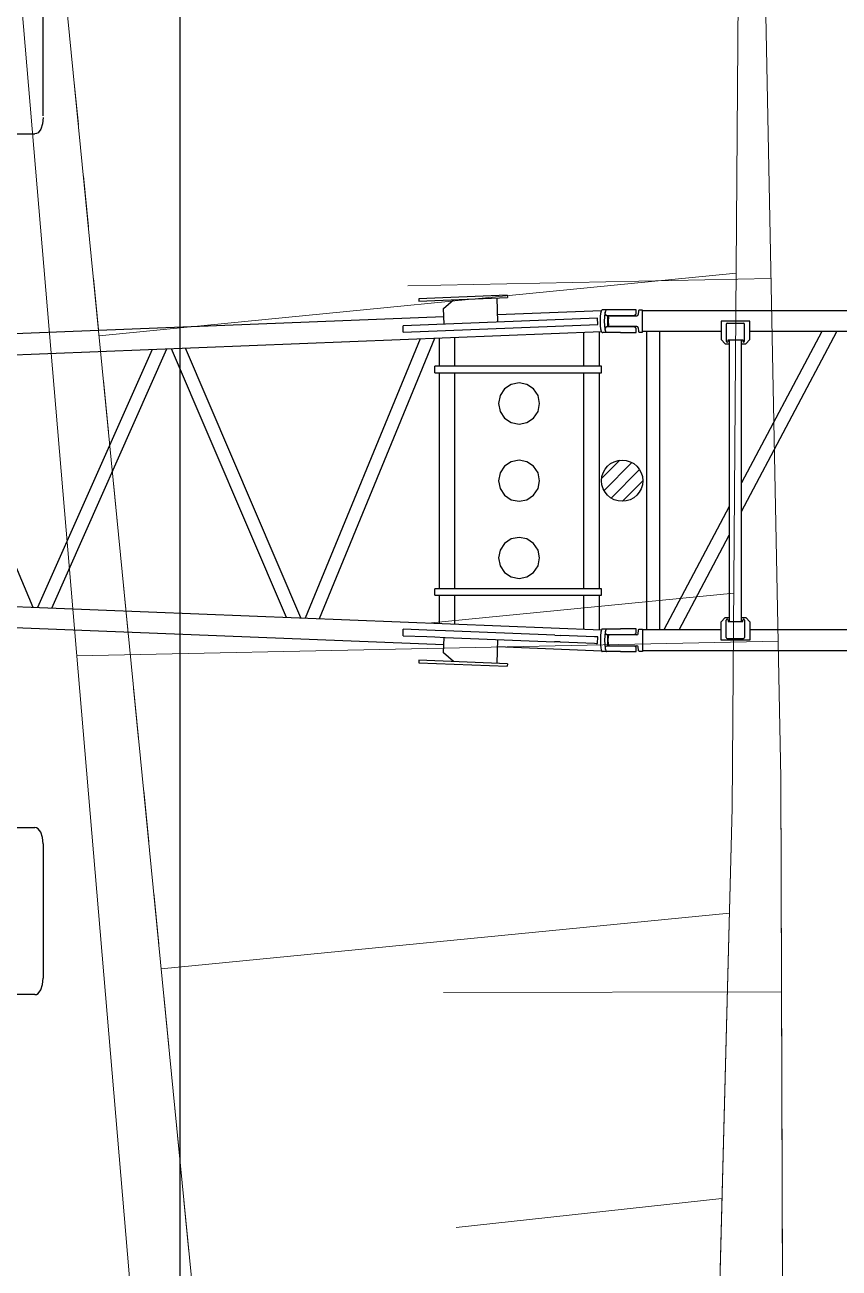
# Model space of a CAD drawing. Header units: millimetres. Extents: x -2078669 to -1085629, y -5987148 to 310365.
# Drawn here: x -1709304 to -1705350, y -2650405 to -2644367 of the extents above; entities that cross this region are included whole.
import ezdxf

# ---------------------------------------------------------------- set-up
doc = ezdxf.new("R2010")
doc.units = ezdxf.units.MM
doc.header["$LTSCALE"] = 500
doc.linetypes.add('561019', pattern=[1, 0.5, -0.5])
doc.layers.get('Defpoints').update_dxf_attribs({"color": 153})
for name, color, linetype, lineweight in [('D-BGD', 7, 'Continuous', 13), ('D-BYP-STR8', 5, 'Continuous', 25), ('D-BYP-STRB', 5, 'Continuous', 25)]:
    doc.layers.add(name, color=color, linetype=linetype, lineweight=lineweight)

# ---------------------------------------------------------------- blocks, each defined once
blk = doc.blocks.new('河川平面')
at = {"layer": 'D-BGD', "linetype": 'Continuous'}
for p, q in [((1605115.3, -2790073.1), (1602021.8, -2790376.6)), ((1605284.5, -2790097.8), (1603521.9, -2790134.2)), ((1605103.5, -2791627.3), (1603635.8, -2791770.7)), ((1605320.9, -2791860.4), (1601912.3, -2791931.1)), ((1605082.4, -2793181.3), (1602323.5, -2793451.9)), ((1605334, -2793563.5), (1603694.2, -2793566.7)), ((1605046.7, -2794566.9), (1603755.5, -2794708))]:
    blk.add_line(p, q, dxfattribs=at)
at = {"layer": 'D-BGD', "linetype": 'Continuous', "flags": 128}
for points in [[(1555495.9, -2675787.7), (1564011.5, -2675699.7), (1566577.2, -2675672.8), (1574077.3, -2675730.1), (1583381.5, -2675801.3), (1590983.7, -2675859.6), (1594010.4, -2675779.3), (1600312.3, -2675611.5), (1600968.6, -2675926.5), (1601493.7, -2676411.7), (1602266.3, -2677624), (1603044.6, -2679177.5), (1603569.2, -2681204.6), (1603901.9, -2684845.8), (1604555.1, -2699152.4), (1604818, -2713861), (1604991.3, -2733280.7), (1605158.1, -2754385.2), (1605264.4, -2770455.9), (1605095.6, -2792669.8), (1604965, -2797739), (1604449, -2800952.3), (1604251.7, -2801442.1), (1604117.6, -2801667.3)], [(1605095.6, -2792669.8), (1605264.4, -2770455.9), (1605158.1, -2754385.2), (1604991.3, -2733280.7), (1604818, -2713861), (1604555.1, -2699152.4)], [(1597383.6, -2737656.5), (1597776.1, -2741725.3), (1597869.7, -2742698.4), (1598788.4, -2754963.8), (1599726.8, -2764893.3), (1599943, -2767240.3), (1600827.9, -2776857.6), (1601694.7, -2787042.3), (1601762.5, -2787733), (1602566.2, -2795926.5), (1603151.7, -2800721.1)], [(1605095.6, -2792669.8), (1604965, -2797739), (1604449, -2800952.3), (1604251.7, -2801442.1), (1604117.6, -2801667.3), (1603919, -2801731.9), (1603658.4, -2801699.7), (1603151.7, -2800721.1)]]:
    blk.add_lwpolyline(points, dxfattribs=at)
at = {"layer": 'D-BGD', "linetype": '561019', "flags": 128}
blk.add_lwpolyline([(1604117.6, -2801667.3), (1603658.4, -2801699.7), (1603151.7, -2800721.1), (1602566.2, -2795926.5), (1601762.5, -2787733), (1601694.7, -2787042.3), (1600827.9, -2776857.6), (1599943, -2767240.3), (1599726.8, -2764893.3), (1598788.4, -2754963.8), (1597869.7, -2742698.4), (1597776.1, -2741725.3), (1597383.6, -2737656.5), (1596955.8, -2733671.1), (1596881.2, -2732974.2), (1595027.7, -2724476.1), (1594604.9, -2722538.7), (1594888.3, -2713738.2), (1595886.8, -2682804.9), (1595508.5, -2681697.1), (1584093.8, -2681621.5), (1568919.1, -2679328.1), (1567447, -2679105.9), (1555443.7, -2676376), (1555450.8, -2676293.5), (1555495.9, -2675787.7)], dxfattribs=at)
at = {"layer": 'D-BGD', "linetype": 'Continuous', "extrusion": (0.879845, 0.091136, 0.466441), "elevation": 1326280.5}
blk.add_lwpolyline([(-2950345.8, -283885.4), (-2934237.5, -284529.8), (-2917933.7, -285106.3)], dxfattribs=at)
at = {"layer": 'D-BGD', "linetype": 'Continuous'}
for points in [[(1551648.4, -2675562.3, 363530), (1588752.9, -2675805.7, 367630), (1591491.6, -2675776.7, 367740), (1601077.8, -2675473.7, 368380), (1602686.9, -2677771.2, 368330), (1604553.9, -2702997.2, 368080), (1604920.5, -2714880.7, 368280), (1605042.4, -2738607.7, 368470), (1604960.7, -2758976.6, 368490), (1605039.6, -2777661.4, 368510), (1605331.7, -2792524, 368300), (1605349, -2797390, 368380), (1605376, -2800935, 368140), (1605159.6, -2801652.6, 368050), (1604931.6, -2802029.1, 368050)], [(1604920.5, -2714880.7, 368280), (1605042.4, -2738607.7, 368470), (1604960.7, -2758976.6, 368490), (1605039.6, -2777661.4, 368510), (1605331.7, -2792524, 368300)], [(1605331.7, -2792524, 368300), (1605349, -2797390, 368380), (1605376, -2800935, 368140), (1605159.6, -2801652.6, 368050), (1604931.6, -2802029.1, 368050), (1604591.2, -2802260.2, 367970), (1604084, -2802199.3, 367910), (1603781.9, -2802002.6, 367900), (1603277.3, -2801435.7, 367840), (1602609.6, -2800129.1, 367520)]]:
    blk.add_polyline3d(points, dxfattribs=at)
blk = doc.blocks.new('A$C4dcfe073')
at = {"layer": 'D-BYP-STRB', "linetype": 'Continuous'}
for p, q in [((7488, 4268.1), (7488, 4912)), ((7485, 4229.4), (7476.3, 4203.4)), ((7488, 4260), (7485, 4229.4)), ((1234.3, 4180), (7448, 4180)), ((7455.8, 4181.5), (7448, 4180)), ((7463.3, 4186.1), (7455.8, 4181.5)), ((7476.3, 4203.4), (7463.3, 4186.1)), ((9742.2, 3397), (9312.6, 3380)), ((9313, 3368), (9742.7, 3385)), ((9690.7, 3382.9), (9695.3, 3267)), ((9742.2, 3397), (9742.7, 3385)), ((9312.6, 3380), (9313, 3368)), ((9432.5, 3332.7), (9480.9, 3374.7)), ((9435.5, 3256.8), (9432.5, 3332.7)), ((10199.9, 3321.8), (9693.9, 3301.8)), ((10197.1, 3309.9), (10199.9, 3321.8)), ((10199.9, 3321.8), (10201.5, 3325)), ((10201.5, 3325), (10203.1, 3326)), ((10368, 3326), (10203.1, 3326)), ((10217.2, 3309.9), (10219.9, 3321.8)), ((10219.9, 3321.8), (10221.5, 3325)), ((10221.5, 3325), (10223.2, 3326)), ((10368, 3309), (10368, 3326)), ((10379.8, 3321.6), (10379.5, 3320.5)), ((10380.2, 3322.5), (10379.8, 3321.6)), ((10380.7, 3323.2), (10380.2, 3322.5)), ((10381.1, 3323.7), (10380.7, 3323.2)), ((10381.7, 3324.2), (10381.1, 3323.7)), ((10382.5, 3324.5), (10381.7, 3324.2)), ((10383.4, 3324.8), (10382.5, 3324.5)), ((10384.5, 3325), (10383.4, 3324.8)), ((10399, 3325), (10384.5, 3325)), ((10399, 3217), (10399, 3325)), ((19201, 3321.8), (10399, 3321.8)), ((9434.1, 3291.5), (4510, 3096.8)), ((10179.9, 3286.2), (9235.7, 3248.9)), ((10181.2, 3254.2), (10179.9, 3286.2)), ((10194.6, 3271), (10195.3, 3292)), ((10195.3, 3250), (10194.6, 3271)), ((10195.3, 3292), (10197.1, 3309.9)), ((10214.7, 3271), (10215.3, 3292)), ((10215.3, 3250), (10214.7, 3271)), ((10215.3, 3292), (10217.2, 3309.9)), ((10218.1, 3305), (10218.1, 3315.2)), ((10224.1, 3299), (10293.5, 3299)), ((10230.3, 3293), (10230.4, 3293.9)), ((10230.5, 3293.9), (10230.3, 3293)), ((10230.3, 3291.2), (10230.3, 3293)), ((10230.3, 3293), (10230.3, 3291.2)), ((10230.3, 3288.9), (10230.3, 3291.2)), ((10230.3, 3291.2), (10230.3, 3288.9)), ((10230.3, 3286.4), (10230.3, 3288.9)), ((10230.3, 3288.9), (10230.3, 3286.4)), ((10230.3, 3283.6), (10230.3, 3286.4)), ((10230.3, 3286.4), (10230.3, 3283.6)), ((10230.3, 3280.7), (10230.3, 3283.6)), ((10230.3, 3283.6), (10230.3, 3280.7)), ((10230.3, 3277.5), (10230.3, 3280.7)), ((10230.3, 3280.7), (10230.3, 3277.5)), ((10230.3, 3274.3), (10230.3, 3277.5)), ((10230.3, 3277.5), (10230.3, 3274.3)), ((10230.3, 3271), (10230.3, 3274.3)), ((10230.3, 3274.3), (10230.3, 3271)), ((10230.3, 3267.7), (10230.3, 3271)), ((10230.3, 3271), (10230.3, 3267.7)), ((10230.3, 3264.5), (10230.3, 3267.7)), ((10230.3, 3267.7), (10230.3, 3264.5)), ((10230.3, 3261.3), (10230.3, 3264.5)), ((10230.3, 3264.5), (10230.3, 3261.3)), ((10230.3, 3258.4), (10230.3, 3261.3)), ((10230.3, 3261.3), (10230.3, 3258.4)), ((10230.4, 3293.9), (10230.6, 3294.7)), ((10230.6, 3294.7), (10230.5, 3293.9)), ((10230.6, 3294.7), (10230.8, 3295.3)), ((10230.8, 3295.3), (10230.6, 3294.7)), ((10230.8, 3295.3), (10231.1, 3295.9)), ((10231.1, 3295.9), (10230.8, 3295.3)), ((10231.1, 3295.9), (10231.4, 3296.5)), ((10231.5, 3296.5), (10231.1, 3295.9)), ((10231.4, 3296.5), (10231.9, 3297)), ((10231.9, 3297), (10231.5, 3296.5)), ((10231.9, 3297), (10232.5, 3297.5)), ((10232.5, 3297.5), (10231.9, 3297)), ((10232.1, 3272.2), (10232, 3271)), ((10232, 3271), (10232.1, 3269.8)), ((10232.2, 3273.7), (10232.1, 3272.2)), ((10232.1, 3269.8), (10232.2, 3268.3)), ((10232.3, 3275.3), (10232.2, 3273.7)), ((10232.2, 3268.3), (10232.3, 3266.7)), ((10232.5, 3277.1), (10232.3, 3275.3)), ((10232.3, 3266.7), (10232.5, 3264.9)), ((10232.5, 3297.5), (10233.2, 3298.1)), ((10233.2, 3298.1), (10232.5, 3297.5)), ((10232.6, 3278.9), (10232.5, 3277.1)), ((10232.5, 3264.9), (10232.6, 3263.1)), ((10232.7, 3280.7), (10232.6, 3278.9)), ((10232.6, 3263.1), (10232.7, 3261.3)), ((10232.9, 3282.5), (10232.7, 3280.7)), ((10232.7, 3261.3), (10232.9, 3259.5)), ((10233, 3284.2), (10232.9, 3282.5)), ((10233.1, 3285.5), (10233, 3284.2)), ((10233.2, 3298.1), (10233.1, 3298.1)), ((10233.1, 3298.1), (10233.1, 3298.1)), ((10233.1, 3298.1), (10233.1, 3298.1)), ((10233.1, 3298.1), (10233.1, 3298.1)), ((10233.1, 3298.1), (10233.1, 3298.1)), ((10233.1, 3298.1), (10233.1, 3298.1)), ((10233.1, 3298.1), (10233.1, 3298.1)), ((10233.1, 3298.1), (10233.1, 3298.1)), ((10233.1, 3298.1), (10233.1, 3298.1)), ((10233.2, 3286.7), (10233.1, 3285.5)), ((10233.2, 3298.1), (10234, 3298.5)), ((10233.2, 3298.1), (10233.2, 3298.1)), ((10233.2, 3298.1), (10233.2, 3298.1)), ((10233.2, 3298.1), (10233.2, 3298.1)), ((10233.2, 3298.1), (10233.2, 3298.1)), ((10233.2, 3298.1), (10233.2, 3298.1)), ((10233.2, 3298.1), (10233.2, 3298.1)), ((10233.2, 3298.1), (10233.2, 3298.1)), ((10233.2, 3298.1), (10233.2, 3298.1)), ((10233.2, 3298.1), (10233.2, 3298.1)), ((10233.2, 3298.1), (10233.2, 3298.1)), ((10233.2, 3298.1), (10233.2, 3298.1)), ((10233.2, 3298.1), (10233.2, 3298.1)), ((10233.2, 3298.1), (10233.2, 3298.1)), ((10233.2, 3298.1), (10233.2, 3298.1)), ((10233.2, 3298.1), (10233.2, 3298.1)), ((10233.2, 3298.1), (10233.2, 3298.1)), ((10233.2, 3298.1), (10233.2, 3298.1)), ((10233.2, 3298.1), (10233.2, 3298.1)), ((10233.2, 3298.1), (10233.2, 3298.1)), ((10233.2, 3298.1), (10233.2, 3298.1)), ((10233.2, 3298.1), (10233.2, 3298.1)), ((10233.2, 3298.1), (10233.2, 3298.1)), ((10233.2, 3298.1), (10233.2, 3298.1)), ((10233.3, 3287.8), (10233.2, 3286.7)), ((10233.4, 3289.8), (10233.3, 3288.8)), ((10233.3, 3288.8), (10233.3, 3287.8)), ((10233.5, 3290.6), (10233.4, 3289.8)), ((10233.6, 3292), (10233.5, 3291.3)), ((10233.5, 3291.3), (10233.5, 3290.6)), ((10234, 3298.5), (10234.7, 3298.8)), ((10234.7, 3298.8), (10235.4, 3298.9)), ((10235.4, 3298.9), (10236.3, 3299)), ((10239.6, 3297.5), (10371.6, 3297.5)), ((10293.5, 3299), (10358, 3299)), ((10358, 3299), (10360.3, 3299.5)), ((10360.3, 3299.5), (10362.2, 3300.1)), ((10362.2, 3300.1), (10363.8, 3301)), ((10363.8, 3301), (10364.5, 3301.4)), ((10364.5, 3301.4), (10365, 3301.9)), ((10365, 3301.9), (10365.5, 3302.5)), ((10365.5, 3302.5), (10366, 3303.2)), ((10366, 3303.2), (10366.8, 3304.7)), ((10366.8, 3304.7), (10367.5, 3306.6)), ((10367.5, 3306.6), (10368, 3309)), ((10379.5, 3320.5), (10377.6, 3302.8)), ((10780, 3271), (10780, 3181)), ((10920, 3271), (10780, 3271)), ((10810.5, 3261.7), (10889.5, 3261.7)), ((10920, 3181), (10920, 3271)), ((4510, 2995.2), (10199.9, 3220.1)), ((9236.9, 3216.9), (9235.7, 3248.9)), ((9236.9, 3216.9), (10181.2, 3254.2)), ((10111.9, 3216.9), (10111.9, 3052.5)), ((10188.1, 3219.7), (10188.1, 3052.5)), ((10197.1, 3232.1), (10195.3, 3250)), ((10199.9, 3220.2), (10197.1, 3232.1)), ((10201.5, 3217), (10199.9, 3220.2)), ((10203.1, 3216), (10201.5, 3217)), ((10203.1, 3216), (10206.3, 3216)), ((10208.7, 3216), (10206.3, 3216)), ((10226.4, 3216), (10208.7, 3216)), ((10217.2, 3232.1), (10215.3, 3250)), ((10219.9, 3220.2), (10217.2, 3232.1)), ((10218.1, 3226.8), (10218.1, 3237)), ((10221.5, 3217), (10219.9, 3220.2)), ((10223.2, 3216), (10221.5, 3217)), ((10293.5, 3243), (10224.6, 3243)), ((10291.3, 3216), (10226.4, 3216)), ((10230.3, 3255.6), (10230.3, 3258.4)), ((10230.3, 3258.4), (10230.3, 3255.6)), ((10230.3, 3253.1), (10230.3, 3255.6)), ((10230.3, 3255.6), (10230.3, 3253.1)), ((10230.3, 3250.8), (10230.3, 3253.1)), ((10230.3, 3253.1), (10230.3, 3250.8)), ((10230.3, 3249), (10230.3, 3250.8)), ((10230.3, 3250.8), (10230.3, 3249)), ((10230.4, 3248.1), (10230.3, 3249)), ((10230.3, 3249), (10230.5, 3248.1)), ((10230.6, 3247.3), (10230.4, 3248.1)), ((10230.5, 3248.1), (10230.6, 3247.3)), ((10230.8, 3246.7), (10230.6, 3247.3)), ((10230.6, 3247.3), (10230.8, 3246.7)), ((10231.1, 3246.1), (10230.8, 3246.7)), ((10230.8, 3246.7), (10231.1, 3246.1)), ((10231.4, 3245.5), (10231.1, 3246.1)), ((10231.1, 3246.1), (10231.5, 3245.5)), ((10231.9, 3245), (10231.4, 3245.5)), ((10231.5, 3245.5), (10231.9, 3245)), ((10232.5, 3244.5), (10231.9, 3245)), ((10231.9, 3245), (10232.5, 3244.5)), ((10233.2, 3243.9), (10232.5, 3244.5)), ((10232.5, 3244.5), (10233.2, 3243.9)), ((10232.9, 3259.5), (10233, 3257.8)), ((10233, 3257.8), (10233.1, 3256.5)), ((10233.1, 3256.5), (10233.2, 3255.3)), ((10233.1, 3243.9), (10233.1, 3243.9)), ((10233.1, 3243.9), (10233.1, 3243.9)), ((10233.1, 3243.9), (10233.1, 3243.9)), ((10233.1, 3243.9), (10233.1, 3243.9)), ((10233.1, 3243.9), (10233.1, 3243.9)), ((10233.1, 3243.9), (10233.1, 3243.9)), ((10233.1, 3243.9), (10233.1, 3243.9)), ((10233.1, 3243.9), (10233.1, 3243.9)), ((10233.1, 3243.9), (10233.2, 3243.9)), ((10233.2, 3255.3), (10233.3, 3254.2)), ((10233.2, 3243.9), (10233.2, 3243.9)), ((10233.2, 3243.9), (10233.2, 3243.9)), ((10233.2, 3243.9), (10233.2, 3243.9)), ((10233.2, 3243.9), (10233.2, 3243.9)), ((10233.2, 3243.9), (10233.2, 3243.9)), ((10233.2, 3243.9), (10233.2, 3243.9)), ((10233.2, 3243.9), (10233.2, 3243.9)), ((10233.2, 3243.9), (10233.2, 3243.9)), ((10233.2, 3243.9), (10233.2, 3243.9)), ((10233.2, 3243.9), (10233.2, 3243.9)), ((10233.2, 3243.9), (10233.2, 3243.9)), ((10233.2, 3243.9), (10233.2, 3243.9)), ((10233.2, 3243.9), (10233.2, 3243.9)), ((10233.2, 3243.9), (10233.2, 3243.9)), ((10233.2, 3243.9), (10233.2, 3243.9)), ((10233.2, 3243.9), (10233.2, 3243.9)), ((10233.2, 3243.9), (10233.2, 3243.9)), ((10233.2, 3243.9), (10233.2, 3243.9)), ((10233.2, 3243.9), (10233.2, 3243.9)), ((10233.2, 3243.9), (10233.2, 3243.9)), ((10233.2, 3243.9), (10233.2, 3243.9)), ((10233.2, 3243.9), (10233.2, 3243.9)), ((10233.2, 3243.9), (10233.2, 3243.9)), ((10234, 3243.5), (10233.2, 3243.9)), ((10233.3, 3254.2), (10233.3, 3253.2)), ((10233.3, 3253.2), (10233.4, 3252.2)), ((10233.4, 3252.2), (10233.5, 3251.4)), ((10233.5, 3251.4), (10233.5, 3250.7)), ((10233.5, 3250.7), (10233.6, 3250)), ((10234.7, 3243.2), (10234, 3243.5)), ((10235.4, 3243.1), (10234.7, 3243.2)), ((10236.3, 3243), (10235.4, 3243.1)), ((10371.6, 3244.5), (10239.6, 3244.5)), ((10291.3, 3216), (10368, 3216)), ((10358, 3243), (10293.5, 3243)), ((10360.3, 3242.5), (10358, 3243)), ((10362.2, 3241.9), (10360.3, 3242.5)), ((10363.8, 3241), (10362.2, 3241.9)), ((10364.5, 3240.6), (10363.8, 3241)), ((10365, 3240.1), (10364.5, 3240.6)), ((10365.5, 3239.5), (10365, 3240.1)), ((10366, 3238.8), (10365.5, 3239.5)), ((10366.8, 3237.3), (10366, 3238.8)), ((10367.5, 3235.4), (10366.8, 3237.3)), ((10368, 3233), (10367.5, 3235.4)), ((10368, 3216), (10368, 3233)), ((10377.6, 3239.2), (10379.5, 3221.5)), ((10379.5, 3221.5), (10379.8, 3220.4)), ((10379.8, 3220.4), (10380.2, 3219.5)), ((10380.2, 3219.5), (10380.7, 3218.8)), ((10380.7, 3218.8), (10381.1, 3218.3)), ((10381.1, 3218.3), (10381.7, 3217.8)), ((10381.7, 3217.8), (10382.5, 3217.5)), ((10382.5, 3217.5), (10383.4, 3217.2)), ((10383.4, 3217.2), (10384.5, 3217)), ((10384.5, 3217), (10399, 3217)), ((10780, 3220.2), (10399, 3220.2)), ((10417.5, 3220.2), (10417.5, 1771.8)), ((10482.5, 1771.8), (10482.5, 3220.2)), ((10805.5, 3256.7), (10805.5, 3173)), ((10880.2, 2346.2), (11343.1, 3220.2)), ((11269.5, 3220.2), (10880.2, 2485.1)), ((10894.5, 3173), (10894.5, 3256.7)), ((14980, 3220.2), (10920, 3220.2)), ((8739.5, 1829.6), (8180, 3140.3)), ((9319.4, 3185.4), (8760.5, 1828.8)), ((8829.7, 1826.1), (9390.8, 3188.1)), ((9411.9, 3189), (9411.9, 3052.5)), ((9487.4, 3052.5), (9487.4, 3191.9)), ((10780, 3181), (10800, 3161)), ((10800, 3161), (10819.7, 3161)), ((10814.5, 3179.9), (10885.5, 3179.9)), ((10814.5, 3173), (10814.5, 3179.9)), ((10819.7, 3179.9), (10819.7, 1812.1)), ((10880.2, 1812.1), (10880.2, 3179.9)), ((10880.2, 3161), (10900, 3161)), ((10885.5, 3179.9), (10885.5, 3173)), ((10900, 3161), (10920, 3181)), ((7439.5, 1881), (6929.9, 3090.8)), ((8017.2, 3134), (7460.5, 1880.2)), ((7530.4, 1877.4), (8089.5, 3136.7)), ((8110.4, 3137.6), (8667.6, 1832.5)), ((10188.1, 3109.2), (10188.1, 3109.3)), ((10188.1, 3109.3), (10188.1, 3109.3)), ((10188.1, 3109.3), (10188.1, 3109.3)), ((10188.1, 3109.1), (10188.1, 3109.2)), ((10188.1, 3109), (10188.1, 3109.1)), ((10188.1, 3109.1), (10188.1, 3109.1)), ((10188.1, 3108.9), (10188.1, 3109)), ((10188.1, 3109), (10188.1, 3109)), ((10188.1, 3108.8), (10188.1, 3108.9)), ((10188.1, 3108.7), (10188.1, 3108.8)), ((10188.1, 3108.8), (10188.1, 3108.8)), ((10188.1, 3108.6), (10188.1, 3108.7)), ((10188.1, 3108.5), (10188.1, 3108.6)), ((10188.1, 3108.6), (10188.1, 3108.6)), ((10188.1, 3108.4), (10188.1, 3108.5)), ((10188.1, 3108.5), (10188.1, 3108.5)), ((10188.1, 3108.4), (10188.1, 3108.4)), ((10188.1, 3108.4), (10188.1, 3108.4)), ((10188.1, 3108.4), (10188.1, 3108.4)), ((10188.1, 3108.4), (10188.1, 3108.4)), ((10188.1, 3108.4), (10188.1, 3108.4)), ((10188.1, 3108.4), (10188.1, 3108.4)), ((10188.1, 3108.4), (10188.1, 3108.4)), ((10188.1, 3108.4), (10188.1, 3108.4)), ((10188.1, 3108.4), (10188.1, 3108.4)), ((10188.1, 3108.4), (10188.1, 3108.4)), ((10188.1, 3108.4), (10188.1, 3108.4)), ((10188.1, 3108.4), (10188.1, 3108.4)), ((10188.1, 3108.4), (10188.1, 3108.4)), ((10188.1, 3108.4), (10188.1, 3108.4)), ((10188.1, 3108.4), (10188.1, 3108.4)), ((10188.1, 3108.4), (10188.1, 3108.4)), ((10198.9, 3052.5), (9390, 3052.5)), ((9390, 3020.5), (9390, 3052.5)), ((9390, 3020.5), (10198.9, 3020.5)), ((9411.9, 3020.5), (9411.9, 1971.5)), ((9487.4, 1971.5), (9487.4, 3020.5)), ((10111.9, 3020.5), (10111.9, 1971.5)), ((10188.1, 3020.5), (10188.1, 1971.5)), ((10198.9, 3020.5), (10198.9, 3052.5)), ((9761.5, 2963.4), (9729.2, 2941.7)), ((9799.5, 2971), (9761.5, 2963.4)), ((9837.4, 2963.4), (9799.5, 2971)), ((9869.7, 2941.7), (9837.4, 2963.4)), ((9707.7, 2909.2), (9700.1, 2871)), ((9729.2, 2941.7), (9707.7, 2909.2)), ((9891.3, 2909.2), (9869.7, 2941.7)), ((9898.8, 2871), (9891.3, 2909.2)), ((9700.1, 2871), (9707.7, 2832.8)), ((9891.3, 2832.8), (9898.8, 2871)), ((9707.7, 2832.8), (9729.2, 2800.3)), ((9729.2, 2800.3), (9761.5, 2778.6)), ((9761.5, 2778.6), (9799.5, 2771)), ((9799.5, 2771), (9837.4, 2778.6)), ((9837.4, 2778.6), (9869.7, 2800.3)), ((9869.7, 2800.3), (9891.3, 2832.8)), ((9799.5, 2771), (9799.5, 2771)), ((9729.2, 2566.7), (9707.7, 2534.2)), ((9761.5, 2588.4), (9729.2, 2566.7)), ((9799.5, 2596), (9761.5, 2588.4)), ((9837.4, 2588.4), (9799.5, 2596)), ((9869.7, 2566.7), (9837.4, 2588.4)), ((9891.3, 2534.2), (9869.7, 2566.7)), ((10200.7, 2507.6), (10288.4, 2595.3)), ((10200.7, 2507.6), (10288.4, 2595.3)), ((10212.1, 2448.3), (10347.7, 2583.9)), ((10212.1, 2448.3), (10347.7, 2583.9)), ((10246.2, 2411.7), (10384.3, 2549.8)), ((10246.2, 2411.7), (10384.3, 2549.8)), ((9707.7, 2534.2), (9700.1, 2496)), ((9700.1, 2496), (9707.7, 2457.8)), ((9898.8, 2496), (9891.3, 2534.2)), ((9891.3, 2457.8), (9898.8, 2496)), ((10301.2, 2396), (10400, 2494.8)), ((10301.2, 2396), (10400, 2494.8)), ((9707.7, 2457.8), (9729.2, 2425.3)), ((9729.2, 2425.3), (9761.5, 2403.6)), ((9837.4, 2403.6), (9869.7, 2425.3)), ((9869.7, 2425.3), (9891.3, 2457.8)), ((9761.5, 2403.6), (9799.5, 2396)), ((9799.5, 2396), (9837.4, 2403.6)), ((9799.5, 2396), (9799.5, 2396)), ((10819.7, 2370.9), (10502.5, 1771.8)), ((9729.2, 2191.7), (9707.7, 2159.2)), ((9761.5, 2213.4), (9729.2, 2191.7)), ((9799.5, 2221), (9761.5, 2213.4)), ((9837.4, 2213.4), (9799.5, 2221)), ((9869.7, 2191.7), (9837.4, 2213.4)), ((9891.3, 2159.2), (9869.7, 2191.7)), ((10576.1, 1771.8), (10819.7, 2232)), ((9707.7, 2159.2), (9700.1, 2121)), ((9700.1, 2121), (9707.7, 2082.8)), ((9898.8, 2121), (9891.3, 2159.2)), ((9891.3, 2082.8), (9898.8, 2121)), ((9707.7, 2082.8), (9729.2, 2050.3)), ((9869.7, 2050.3), (9891.3, 2082.8)), ((4510, 1996.8), (10199.9, 1771.9)), ((9729.2, 2050.3), (9761.5, 2028.6)), ((9761.5, 2028.6), (9799.5, 2021)), ((9799.5, 2021), (9837.4, 2028.6)), ((9799.5, 2021), (9799.5, 2021)), ((9837.4, 2028.6), (9869.7, 2050.3)), ((10198.9, 1971.5), (9390, 1971.5)), ((9390, 1939.5), (9390, 1971.5)), ((9390, 1939.5), (10198.9, 1939.5)), ((9411.9, 1939.5), (9411.9, 1802.8)), ((9487.4, 1800.1), (9487.4, 1939.5)), ((10111.9, 1939.5), (10111.9, 1775.1)), ((10188.1, 1939.5), (10188.1, 1772.3)), ((10198.9, 1939.5), (10198.9, 1971.5)), ((4510, 1895.2), (9434.1, 1700.5)), ((10188.1, 1883.6), (10188.1, 1883.6)), ((10188.1, 1883.6), (10188.1, 1883.6)), ((10188.1, 1883.6), (10188.1, 1883.6)), ((10188.1, 1883.6), (10188.1, 1883.6)), ((10188.1, 1883.6), (10188.1, 1883.6)), ((10188.1, 1883.6), (10188.1, 1883.6)), ((10188.1, 1883.6), (10188.1, 1883.6)), ((10188.1, 1883.6), (10188.1, 1883.6)), ((10188.1, 1883.6), (10188.1, 1883.6)), ((10188.1, 1883.6), (10188.1, 1883.6)), ((10188.1, 1883.6), (10188.1, 1883.6)), ((10188.1, 1883.6), (10188.1, 1883.6)), ((10188.1, 1883.6), (10188.1, 1883.6)), ((10188.1, 1883.6), (10188.1, 1883.6)), ((10188.1, 1883.6), (10188.1, 1883.6)), ((10188.1, 1883.6), (10188.1, 1883.6)), ((10188.1, 1883.6), (10188.1, 1883.5)), ((10188.1, 1883.5), (10188.1, 1883.5)), ((10188.1, 1883.5), (10188.1, 1883.5)), ((10188.1, 1883.5), (10188.1, 1883.5)), ((10188.1, 1883.5), (10188.1, 1883.5)), ((10188.1, 1883.5), (10188.1, 1883.4)), ((10188.1, 1883.4), (10188.1, 1883.4)), ((10188.1, 1883.4), (10188.1, 1883.4)), ((10188.1, 1883.4), (10188.1, 1883.4)), ((10188.1, 1883.4), (10188.1, 1883.3)), ((10188.1, 1883.3), (10188.1, 1883.3)), ((10188.1, 1883.3), (10188.1, 1883.3)), ((10188.1, 1883.3), (10188.1, 1883.3)), ((10188.1, 1883.3), (10188.1, 1883.3)), ((10188.1, 1883.3), (10188.1, 1883.2)), ((10188.1, 1883.2), (10188.1, 1883.2)), ((10780, 1811), (10800, 1831)), ((10800, 1831), (10819.7, 1831)), ((10805.5, 1735.3), (10805.5, 1819)), ((10814.5, 1819), (10814.5, 1812.1)), ((10814.5, 1812.1), (10885.5, 1812.1)), ((10880.2, 1831), (10900, 1831)), ((10885.5, 1812.1), (10885.5, 1819)), ((10894.5, 1819), (10894.5, 1735.3)), ((10900, 1831), (10920, 1811)), ((9235.7, 1743.1), (9236.9, 1775.1)), ((9352.1, 1770.6), (9236.9, 1775.1)), ((9391.8, 1769), (9352.1, 1770.6)), ((9441.8, 1767), (9391.8, 1769)), ((9972.6, 1746.1), (9441.8, 1767)), ((10111.5, 1805.5), (10111.9, 1805.5)), ((10197.1, 1759.9), (10195.3, 1742)), ((10199.9, 1771.8), (10197.1, 1759.9)), ((10201.5, 1775), (10199.9, 1771.8)), ((10203.1, 1776), (10201.5, 1775)), ((10203.1, 1776), (10206.3, 1776)), ((10206.3, 1776), (10208.7, 1776)), ((10208.7, 1776), (10226.4, 1776)), ((10217.2, 1759.9), (10215.3, 1742)), ((10219.9, 1771.8), (10217.2, 1759.9)), ((10218.1, 1765.2), (10218.1, 1755)), ((10221.5, 1775), (10219.9, 1771.8)), ((10223.2, 1776), (10221.5, 1775)), ((10226.4, 1776), (10291.3, 1776)), ((10368, 1776), (10291.3, 1776)), ((10363.8, 1751), (10364.5, 1751.4)), ((10364.5, 1751.4), (10365, 1751.9)), ((10365, 1751.9), (10365.5, 1752.5)), ((10365.5, 1752.5), (10366, 1753.2)), ((10366, 1753.2), (10366.8, 1754.7)), ((10366.8, 1754.7), (10367.5, 1756.6)), ((10367.5, 1756.6), (10368, 1759)), ((10368, 1759), (10368, 1776)), ((10377.6, 1752.8), (10379.5, 1770.5)), ((10379.5, 1770.5), (10379.8, 1771.6)), ((10379.8, 1771.6), (10380.2, 1772.5)), ((10380.2, 1772.5), (10380.7, 1773.2)), ((10380.7, 1773.2), (10381.1, 1773.7)), ((10381.1, 1773.7), (10381.7, 1774.2)), ((10381.7, 1774.2), (10382.5, 1774.5)), ((10382.5, 1774.5), (10383.4, 1774.8)), ((10383.4, 1774.8), (10384.5, 1775)), ((10384.5, 1775), (10399, 1775)), ((10399, 1775), (10399, 1667)), ((10780, 1771.8), (10399, 1771.8)), ((10780, 1721), (10780, 1811)), ((10920, 1811), (10920, 1721)), ((14980, 1771.8), (10920, 1771.8)), ((9235.7, 1743.1), (9350.8, 1738.6)), ((9350.8, 1738.6), (9390.6, 1737)), ((9390.6, 1737), (9440.5, 1735)), ((9432.5, 1659.3), (9435.5, 1735.2)), ((9440.5, 1735), (9971.3, 1714.1)), ((9695.3, 1725), (9690.7, 1609.1)), ((9998.3, 1713), (9971.3, 1714.1)), ((9972.6, 1746.1), (9999.5, 1745)), ((9998.3, 1713), (10041.5, 1711.3)), ((10042.8, 1743.3), (9999.5, 1745)), ((10041.5, 1711.3), (10164.9, 1706.5)), ((10166.2, 1738.4), (10042.8, 1743.3)), ((10164.9, 1706.5), (10174.1, 1706.1)), ((10175.4, 1738.1), (10166.2, 1738.4)), ((10174.1, 1706.1), (10179.9, 1705.9)), ((10181.2, 1737.8), (10175.4, 1738.1)), ((10179.9, 1705.9), (10181.2, 1737.8)), ((10195.3, 1742), (10194.6, 1721)), ((10194.6, 1721), (10195.3, 1700)), ((10195.3, 1700), (10197.1, 1682.1)), ((10215.3, 1742), (10214.7, 1721)), ((10214.7, 1721), (10215.3, 1700)), ((10215.3, 1700), (10217.2, 1682.1)), ((10224.1, 1749), (10293.5, 1749)), ((10293.5, 1693), (10224.1, 1693)), ((10230.3, 1743), (10230.5, 1743.9)), ((10230.3, 1741.2), (10230.3, 1743)), ((10230.3, 1738.9), (10230.3, 1741.2)), ((10230.3, 1736.4), (10230.3, 1738.9)), ((10230.3, 1733.6), (10230.3, 1736.4)), ((10230.3, 1730.7), (10230.3, 1733.6)), ((10230.3, 1727.5), (10230.3, 1730.7)), ((10230.3, 1724.3), (10230.3, 1727.5)), ((10230.3, 1721), (10230.3, 1724.3)), ((10230.3, 1717.7), (10230.3, 1721)), ((10230.3, 1714.5), (10230.3, 1717.7)), ((10230.3, 1711.3), (10230.3, 1714.5)), ((10230.3, 1708.4), (10230.3, 1711.3)), ((10230.3, 1705.6), (10230.3, 1708.4)), ((10230.3, 1703.1), (10230.3, 1705.6)), ((10230.3, 1700.8), (10230.3, 1703.1)), ((10230.3, 1699), (10230.3, 1700.8)), ((10230.5, 1698.1), (10230.3, 1699)), ((10230.5, 1743.9), (10230.6, 1744.7)), ((10230.6, 1697.3), (10230.5, 1698.1)), ((10230.6, 1744.7), (10230.8, 1745.3)), ((10230.8, 1696.7), (10230.6, 1697.3)), ((10230.8, 1745.3), (10231.1, 1745.9)), ((10231.1, 1696.1), (10230.8, 1696.7)), ((10231.1, 1745.9), (10231.5, 1746.5)), ((10231.5, 1695.5), (10231.1, 1696.1)), ((10231.5, 1746.5), (10231.9, 1747)), ((10231.9, 1695), (10231.5, 1695.5)), ((10231.9, 1747), (10232.5, 1747.5)), ((10232.5, 1694.5), (10231.9, 1695)), ((10232, 1721), (10232.1, 1722.2)), ((10232.1, 1719.8), (10232, 1721)), ((10232.1, 1722.2), (10232.2, 1723.7)), ((10232.2, 1718.3), (10232.1, 1719.8)), ((10232.2, 1723.7), (10232.3, 1725.3)), ((10232.3, 1716.7), (10232.2, 1718.3)), ((10232.3, 1725.3), (10232.5, 1727.1)), ((10232.5, 1714.9), (10232.3, 1716.7)), ((10232.5, 1747.5), (10233.2, 1748.1)), ((10232.5, 1727.1), (10232.6, 1728.9)), ((10232.6, 1713.1), (10232.5, 1714.9)), ((10233.2, 1693.9), (10232.5, 1694.5)), ((10232.6, 1728.9), (10232.7, 1730.7)), ((10232.7, 1711.3), (10232.6, 1713.1)), ((10232.7, 1730.7), (10232.9, 1732.5)), ((10232.9, 1709.5), (10232.7, 1711.3)), ((10232.9, 1732.5), (10233, 1734.2)), ((10233, 1707.8), (10232.9, 1709.5)), ((10233, 1734.2), (10233.1, 1735.5)), ((10233.1, 1706.5), (10233, 1707.8)), ((10233.1, 1735.5), (10233.2, 1736.7)), ((10233.2, 1705.3), (10233.1, 1706.5)), ((10233.2, 1748.1), (10234, 1748.5)), ((10233.2, 1748.1), (10233.2, 1748.1)), ((10233.2, 1748.1), (10233.2, 1748.1)), ((10233.2, 1748.1), (10233.2, 1748.1)), ((10233.2, 1748.1), (10233.2, 1748.1)), ((10233.2, 1748.1), (10233.2, 1748.1)), ((10233.2, 1748.1), (10233.2, 1748.1)), ((10233.2, 1748.1), (10233.2, 1748.1)), ((10233.2, 1748.1), (10233.2, 1748.1)), ((10233.2, 1748.1), (10233.2, 1748.1)), ((10233.2, 1748.1), (10233.2, 1748.1)), ((10233.2, 1748.1), (10233.2, 1748.1)), ((10233.2, 1748.1), (10233.2, 1748.1)), ((10233.2, 1748.1), (10233.2, 1748.1)), ((10233.2, 1748.1), (10233.2, 1748.1)), ((10233.2, 1748.1), (10233.2, 1748.1)), ((10233.2, 1748.1), (10233.2, 1748.1)), ((10233.2, 1736.7), (10233.3, 1737.8)), ((10233.3, 1704.2), (10233.2, 1705.3)), ((10233.2, 1693.9), (10233.2, 1693.9)), ((10233.2, 1693.9), (10233.2, 1693.9)), ((10233.2, 1693.9), (10233.2, 1693.9)), ((10233.2, 1693.9), (10233.2, 1693.9)), ((10233.2, 1693.9), (10233.2, 1693.9)), ((10233.2, 1693.9), (10233.2, 1693.9)), ((10233.2, 1693.9), (10233.2, 1693.9)), ((10233.2, 1693.9), (10233.2, 1693.9)), ((10233.2, 1693.9), (10233.2, 1693.9)), ((10233.2, 1693.9), (10233.2, 1693.9)), ((10233.2, 1693.9), (10233.2, 1693.9)), ((10233.2, 1693.9), (10233.2, 1693.9)), ((10233.2, 1693.9), (10233.2, 1693.9)), ((10233.2, 1693.9), (10233.2, 1693.9)), ((10233.2, 1693.9), (10233.2, 1693.9)), ((10233.2, 1693.9), (10233.2, 1693.9)), ((10234, 1693.5), (10233.2, 1693.9)), ((10233.3, 1738.8), (10233.4, 1739.8)), ((10233.3, 1737.8), (10233.3, 1738.8)), ((10233.3, 1703.2), (10233.3, 1704.2)), ((10233.4, 1702.2), (10233.3, 1703.2)), ((10233.4, 1739.8), (10233.5, 1740.6)), ((10233.5, 1701.4), (10233.4, 1702.2)), ((10233.5, 1741.3), (10233.6, 1742)), ((10233.5, 1740.6), (10233.5, 1741.3)), ((10233.5, 1700.7), (10233.5, 1701.4)), ((10233.6, 1700), (10233.5, 1700.7)), ((10234, 1748.5), (10234.7, 1748.8)), ((10234.7, 1693.2), (10234, 1693.5)), ((10234.7, 1748.8), (10235.4, 1748.9)), ((10235.4, 1693.1), (10234.7, 1693.2)), ((10235.4, 1748.9), (10236.3, 1749)), ((10236.3, 1693), (10235.4, 1693.1)), ((10371.6, 1747.5), (10239.6, 1747.5)), ((10239.6, 1694.5), (10371.6, 1694.5)), ((10293.5, 1749), (10358, 1749)), ((10358, 1693), (10293.5, 1693)), ((10358, 1749), (10360.3, 1749.5)), ((10360.3, 1692.5), (10358, 1693)), ((10360.3, 1749.5), (10362.2, 1750.1)), ((10362.2, 1691.9), (10360.3, 1692.5)), ((10362.7, 1691.8), (10361.6, 1692.3)), ((10362.2, 1750.1), (10363.8, 1751)), ((10363.8, 1691), (10362.2, 1691.9)), ((10363.6, 1691.2), (10362.7, 1691.8)), ((10364.4, 1690.7), (10363.6, 1691.2)), ((10364.5, 1690.6), (10363.8, 1691)), ((10365, 1690.1), (10364.4, 1690.7)), ((10920, 1721), (10780, 1721)), ((10810.5, 1730.3), (10889.5, 1730.3)), ((9480.8, 1617.4), (9432.5, 1659.3)), ((9693.9, 1690.2), (10199.9, 1670.2)), ((10197.1, 1682.1), (10199.9, 1670.2)), ((10199.9, 1670.2), (10201.5, 1667)), ((10201.5, 1667), (10203.1, 1666)), ((10206.3, 1666), (10203.1, 1666)), ((10208.7, 1666), (10206.3, 1666)), ((10226.4, 1666), (10208.7, 1666)), ((10217.2, 1682.1), (10219.9, 1670.2)), ((10218.1, 1687), (10218.1, 1676.8)), ((10219.9, 1670.2), (10221.5, 1667)), ((10221.5, 1667), (10223.2, 1666)), ((10291.3, 1666), (10226.4, 1666)), ((10291.3, 1666), (10368, 1666)), ((10365, 1690.1), (10364.5, 1690.6)), ((10365.6, 1689.4), (10365, 1690.1)), ((10365.5, 1689.5), (10365, 1690.1)), ((10366, 1688.8), (10365.5, 1689.5)), ((10366.2, 1688.6), (10365.6, 1689.4)), ((10366.8, 1687.3), (10366, 1688.8)), ((10366.7, 1687.7), (10366.2, 1688.6)), ((10367.3, 1686.7), (10366.7, 1687.7)), ((10367.5, 1685.4), (10366.8, 1687.3)), ((10368, 1683), (10367.5, 1685.4)), ((10368, 1666), (10368, 1683)), ((10379.5, 1671.5), (10377.6, 1689.2)), ((10379.8, 1670.4), (10379.5, 1671.5)), ((10380.2, 1669.5), (10379.8, 1670.4)), ((10380.7, 1668.8), (10380.2, 1669.5)), ((10381.1, 1668.3), (10380.7, 1668.8)), ((10381.7, 1667.8), (10381.1, 1668.3)), ((10382.5, 1667.5), (10381.7, 1667.8)), ((10383.4, 1667.2), (10382.5, 1667.5)), ((10384.5, 1667), (10383.4, 1667.2)), ((10399, 1667), (10384.5, 1667)), ((19201, 1670.2), (10399, 1670.2)), ((9313, 1624), (9312.6, 1612.1)), ((9312.6, 1612.1), (9742.2, 1595.1)), ((9742.7, 1607.1), (9313, 1624)), ((9742.7, 1607.1), (9742.2, 1595.1)), ((6982.5, 812), (7448, 812)), ((7455.8, 810.5), (7448, 812)), ((7463.3, 805.9), (7455.8, 810.5)), ((7476.3, 788.6), (7463.3, 805.9)), ((7485, 762.6), (7476.3, 788.6)), ((7488, 732), (7485, 762.6)), ((7488, 732), (7488, 80)), ((7485, 49.4), (7488, 80)), ((7448, 0), (1236.6, 0)), ((7448, 0), (7455.8, 1.5)), ((7455.8, 1.5), (7463.3, 6.1)), ((7463.3, 6.1), (7476.3, 23.4)), ((7476.3, 23.4), (7485, 49.4))]:
    blk.add_line(p, q, dxfattribs=at)
blk.add_circle((10300, 2496), 100, dxfattribs=at)
blk.add_circle((10300, 2496), 100, dxfattribs=at)
for centre, radius, start, end in [((10224.1, 3305), 6, 180, 270), ((10239.6, 3291.5), 6, 90, 175.68763), ((10371.6, 3303.5), 6, 270, 353.77472), ((10810.5, 3256.7), 5, 90, 180), ((10889.5, 3256.7), 5, 0, 90), ((10224.1, 3237), 6, 90, 180), ((10239.6, 3250.5), 6, 184.31228, 270), ((10371.6, 3238.5), 6, 6.22635, 90), ((10810, 3173), 4.5, 180, 0), ((10890, 3173), 4.5, 180, 0), ((10810, 1819), 4.5, 0, 180), ((10890, 1819), 4.5, 0, 180), ((10224.1, 1755), 6, 180, 270), ((10371.6, 1753.5), 6, 270, 353.77365), ((10224.1, 1687), 6, 90, 180), ((10239.6, 1741.5), 6, 90, 175.68772), ((10239.6, 1700.5), 6, 184.31237, 270), ((10371.6, 1688.5), 6, 6.22528, 90), ((10810.5, 1735.3), 5, 180, 270), ((10889.5, 1735.3), 5, 270, 0)]:
    blk.add_arc(centre, radius, start, end, dxfattribs=at)

msp = doc.modelspace()

# ---------------------------------------------------------------- linework, layer by layer
at = {"layer": 'D-BYP-STR8'}
msp.add_circle((-1712403.8, -2646580.4), 20000, dxfattribs=at)
at = {"layer": 'Defpoints', "flags": 128}
msp.add_lwpolyline([(-1710539, -2607554.6), (-1708722.1, -2620318.3, -0.035364), (-1708552.5, -2622714), (-1708552.5, -2676391.9)], format="xyb", dxfattribs=at)

# ---------------------------------------------------------------- block references
at = {"layer": 'D-BGD'}
msp.add_blockref('河川平面', (-3310965.8, 144500.2), dxfattribs=at)
at = {"layer": 'D-BYP-STR8'}
msp.add_blockref('A$C4dcfe073', (-1716703.8, -2649076.4), dxfattribs=at)

doc.saveas('drawing.dxf')
